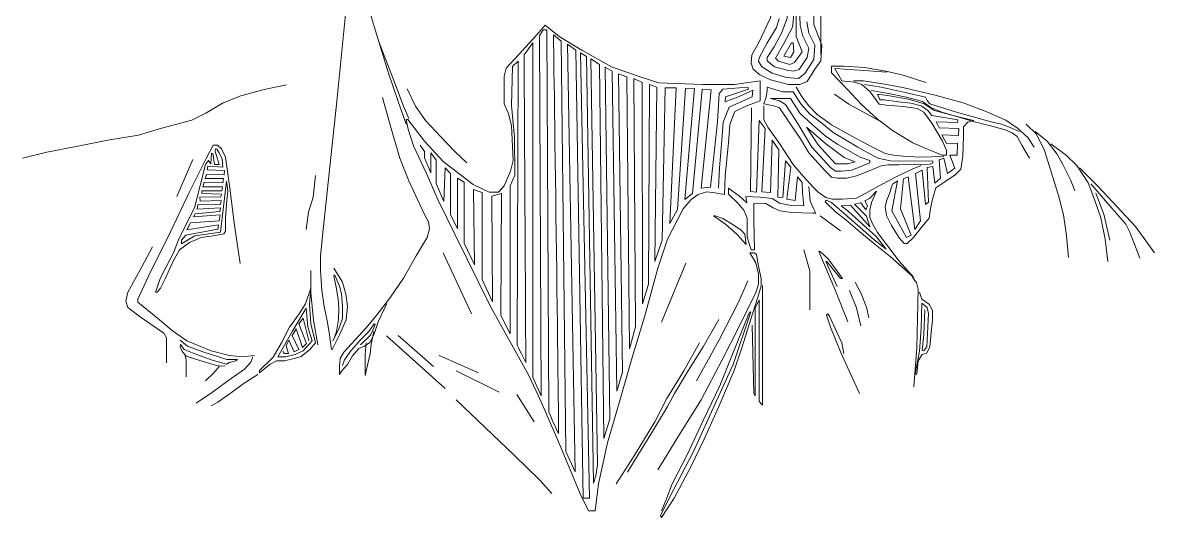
# Model space of a CAD drawing. Extents: x 6 to 143, y -103 to -23.
# Drawn here: x 26.82 to 42.48, y -54.45 to -47.6 of the extents above; entities that cross this region are included whole.
import ezdxf

# ---------------------------------------------------------------- set-up
doc = ezdxf.new("R2010")
doc.units = 0
doc.header["$MEASUREMENT"] = 0
doc.layers.add('DocBrown', color=7, linetype='Continuous', lineweight=0)

msp = doc.modelspace()

# ---------------------------------------------------------------- linework, layer by layer
at = {"layer": 'DocBrown', "color": 250, "lineweight": 9, "true_color": 0x231f20}
for p, q in [((29.173, -49.498), (28.95, -50.009)), ((37.856, -50.275), (38.137, -50.486)), ((32.636, -50.789), (33.03, -51.634)), ((35.998, -50.931), (35.658, -51.749)), ((31.855, -51.94), (32.665, -52.666)), ((32.013, -51.931), (32.503, -52.362)), ((32.583, -52.209), (33.126, -52.45)), ((32.817, -52.424), (33.411, -52.718)), ((33.658, -52.748), (33.896, -53.128))]:
    msp.add_line(p, q, dxfattribs=at)
for points in [[(31.337, -46.781), (31.282, -47.536), (31.167, -48.689), (30.97, -50.556), (30.941, -50.836), (30.941, -51.028), (30.958, -51.309), (30.993, -51.531), (31.031, -51.73), (31.059, -51.891), (31.093, -52.125), (31.107, -52.118), (31.201, -51.925), (31.295, -51.716), (31.313, -51.529), (31.291, -51.359), (31.243, -51.196), (31.123, -51.001)], [(32.126, -49.009), (32.013, -48.695), (31.877, -48.287), (31.703, -47.717), (31.578, -47.3), (31.472, -46.855)], [(32.165, -48.932), (32.087, -48.757), (31.954, -48.403), (31.744, -47.853)], [(39.321, -48.43), (39.005, -48.331), (38.767, -48.274), (38.469, -48.225), (38.178, -48.207), (38.015, -48.207), (38.015, -48.296), (38.224, -48.52), (38.435, -48.743), (38.651, -48.939), (38.858, -49.095), (39.14, -49.265), (39.321, -49.346), (39.544, -49.436), (39.603, -49.436), (39.603, -49.374), (39.551, -49.244), (39.402, -48.996), (39.291, -48.84), (39.201, -48.79), (39.007, -48.762), (38.775, -48.747), (38.671, -48.733), (38.546, -48.563), (38.435, -48.461), (38.333, -48.426), (38.156, -48.407), (38.059, -48.239), (38.461, -48.266), (38.779, -48.287)], [(26.817, -49.479), (27.152, -49.395), (27.533, -49.32), (27.996, -49.23), (28.422, -49.159), (28.727, -49.069), (29.158, -48.953), (29.354, -48.856), (29.595, -48.714), (29.837, -48.615), (30.161, -48.53), (30.468, -48.463)], [(32.964, -49.544), (32.801, -49.387), (32.599, -49.179), (32.393, -48.956), (32.255, -48.757), (32.138, -48.521)], [(37.523, -48.498), (37.607, -48.636), (37.701, -48.753), (37.809, -48.868), (38.015, -49.018), (38.251, -49.152), (38.56, -49.317), (38.756, -49.413), (38.872, -49.436), (39.007, -49.45), (39.232, -49.463), (39.568, -49.454)], [(38.317, -48.409), (38.456, -48.409), (38.778, -48.461), (39.021, -48.506), (39.447, -48.608), (39.837, -48.714), (40.162, -48.837), (40.426, -48.953), (40.587, -49.062), (40.729, -49.194), (40.819, -49.327)], [(38.468, -48.461), (38.699, -48.494), (39.031, -48.57), (39.312, -48.634), (39.338, -48.683), (39.376, -48.728), (39.745, -48.842), (40.057, -48.932), (40.225, -48.975), (40.365, -49.008), (40.488, -49.055), (40.611, -49.112)], [(38.56, -48.542), (38.78, -48.577), (39.05, -48.636), (39.274, -48.693), (39.386, -48.776), (39.539, -48.842), (39.991, -48.975), (40.216, -49.031), (40.419, -49.088), (40.516, -49.127), (40.583, -49.178), (40.649, -49.297), (40.754, -49.479)], [(31.799, -48.639), (31.916, -49.069), (32.039, -49.481), (32.165, -49.793), (32.282, -50.053), (32.391, -50.275), (32.436, -50.358), (32.45, -50.455), (32.415, -50.578), (32.263, -50.829), (32.088, -51.141), (31.911, -51.404), (31.712, -51.659), (31.568, -51.832), (31.367, -52.047), (31.265, -52.163), (31.211, -52.25), (31.201, -52.364), (31.201, -52.473), (31.233, -52.426), (31.313, -52.333), (31.382, -52.216), (31.47, -52.113), (31.547, -52.081), (31.621, -52.032), (31.676, -51.925), (31.738, -51.744), (31.859, -51.489)], [(38.056, -48.591), (38.255, -48.731), (38.699, -48.975)], [(40.706, -49.01), (40.85, -49.149), (40.963, -49.374), (41.072, -49.729), (41.155, -49.994), (41.224, -50.261), (41.266, -50.552), (41.292, -50.853)], [(40.833, -49.112), (40.999, -49.242), (41.136, -49.424), (41.214, -49.566), (41.325, -49.79), (41.38, -49.932)], [(30.028, -52.209), (29.854, -52.229), (29.68, -52.209), (29.429, -52.146), (29.088, -52.009), (28.889, -51.863), (28.682, -51.692), (28.41, -51.472), (28.41, -51.43), (28.557, -51.122), (28.869, -50.488), (29.12, -49.954), (29.352, -49.492), (29.456, -49.298), (29.513, -49.298), (29.572, -49.348), (29.626, -49.464), (29.69, -49.925), (29.747, -50.377), (29.78, -50.623), (29.827, -50.938)], [(41.049, -49.282), (41.264, -49.44), (41.408, -49.582), (41.567, -49.821), (41.659, -50.063), (41.74, -50.304), (41.801, -50.598), (41.84, -50.91)], [(41.444, -49.612), (41.705, -49.871), (42.219, -50.424), (42.482, -50.789)], [(30.87, -49.718), (30.837, -50.018), (30.776, -50.228), (30.743, -50.467)], [(41.602, -49.832), (41.893, -50.169), (42.088, -50.394), (42.136, -50.492), (42.209, -50.667), (42.283, -50.864)], [(41.671, -49.963), (41.784, -50.256), (41.865, -50.616)], [(28.614, -50.704), (28.466, -50.985), (28.271, -51.333), (28.247, -51.46), (28.275, -51.548), (28.446, -51.673), (28.685, -51.841), (28.772, -51.9), (28.808, -51.964), (28.808, -52.125), (28.808, -52.312)], [(37.63, -50.746), (37.712, -51.037), (37.712, -51.577)], [(35.608, -53.792), (35.925, -53.281), (36.209, -52.823), (36.5, -52.269), (36.727, -51.829), (36.965, -51.34), (37.004, -51.223), (37.004, -51.081), (36.966, -50.928), (36.883, -50.789), (36.943, -50.789), (36.977, -50.811), (37.004, -50.973), (37.041, -51.143), (37.041, -51.244), (36.993, -51.404), (36.926, -51.621), (36.774, -52.106), (36.668, -52.416), (36.453, -52.915), (36.249, -53.367), (36.062, -53.76), (35.835, -54.185), (35.658, -54.45), (35.646, -54.427), (35.771, -54.176), (36.105, -53.54), (36.422, -52.839), (36.651, -52.333), (36.897, -51.605), (36.878, -51.612), (36.625, -52.239), (36.469, -52.631), (36.235, -53.111), (36.015, -53.585), (35.809, -53.985), (35.719, -54.218), (35.658, -54.362)], [(38.238, -51.744), (38.057, -51.294), (37.838, -50.769), (37.856, -50.769), (37.969, -50.871), (38.166, -51.145), (38.137, -51.143), (37.949, -50.91), (37.933, -50.909), (38.093, -51.256)], [(30.903, -52.061), (30.841, -51.719), (30.804, -51.342), (30.804, -51.035)], [(31.112, -52.009), (31.19, -51.855), (31.243, -51.697), (31.243, -51.534), (31.23, -51.356), (31.201, -51.25), (31.139, -51.096), (31.125, -51.096), (31.134, -51.159), (31.159, -51.263), (31.184, -51.424), (31.194, -51.553), (31.188, -51.711), (31.168, -51.85), (31.158, -51.891), (31.139, -51.941)], [(36.145, -52.56), (36.453, -52.004), (36.725, -51.47), (36.855, -51.177)], [(38.34, -51.193), (38.421, -51.343), (38.497, -51.542), (38.531, -51.688)], [(39.136, -51.129), (39.189, -51.201), (39.211, -51.29), (39.196, -52.104), (39.154, -52.643)], [(37.06, -51.24), (37.06, -51.95), (37.06, -52.897), (37.041, -52.878), (37.013, -52.841), (37.013, -51.44), (36.958, -51.554), (36.958, -52.768), (36.936, -52.734), (36.917, -51.789)], [(38.26, -51.31), (38.361, -51.551), (38.421, -51.798)], [(39.232, -51.335), (39.263, -51.432), (39.369, -51.505), (39.412, -51.593), (39.412, -51.723), (39.393, -51.886), (39.376, -52.09), (39.331, -52.177), (39.27, -52.198), (39.211, -52.284), (39.194, -52.468), (39.173, -52.468), (39.23, -52.151), (39.256, -51.834), (39.263, -51.484), (39.336, -51.546), (39.355, -51.631), (39.331, -52.092), (39.293, -52.144), (39.267, -52.139), (39.293, -51.919), (39.303, -51.576)], [(30.778, -52.009), (30.702, -51.692), (30.641, -51.773), (30.745, -52.042), (30.69, -52.101), (30.603, -51.841), (30.549, -51.931), (30.641, -52.125), (30.577, -52.158), (30.504, -51.997), (30.463, -52.075), (30.499, -52.183), (30.444, -52.183), (30.418, -52.156)], [(38.402, -52.734), (38.137, -52.159), (37.997, -51.817), (37.944, -51.652), (37.963, -51.633), (37.988, -51.673), (38.089, -51.886), (38.155, -52.037), (38.182, -52.183)], [(31.243, -52.349), (31.272, -52.268), (31.359, -52.147), (31.49, -51.998), (31.611, -51.879), (31.682, -51.773), (31.696, -51.782), (31.671, -51.849), (31.632, -51.929), (31.495, -52.061)], [(35.189, -53.823), (35.343, -53.575), (35.551, -53.239), (35.743, -52.915), (35.84, -52.735), (36.036, -52.414), (36.237, -52.092), (36.453, -51.711)], [(28.997, -51.997), (29.099, -52.08), (29.311, -52.161), (29.645, -52.267), (29.789, -52.267), (29.768, -52.284), (29.678, -52.305), (29.638, -52.329), (29.427, -52.272), (29.191, -52.183), (29.054, -52.125), (29.001, -52.06), (28.997, -52.09), (29.023, -52.144), (29.08, -52.22), (29.269, -52.279), (29.501, -52.349), (29.57, -52.359), (29.618, -52.351)], [(31.68, -51.877), (31.643, -52.051), (31.627, -52.188), (31.6, -52.301), (31.556, -52.489), (31.556, -52.326), (31.556, -52.203), (31.57, -52.035)], [(35.031, -53.985), (35.28, -53.599), (35.568, -53.128), (35.733, -52.803), (35.968, -52.424), (36.185, -52.034)], [(29.062, -52.196), (29.079, -52.269), (29.079, -52.394), (29.079, -52.507)], [(30.005, -52.229), (29.976, -52.303), (29.886, -52.397), (29.659, -52.56), (29.444, -52.719), (29.219, -52.868)], [(29.542, -52.359), (29.462, -52.45), (29.35, -52.562)], [(30.073, -52.473), (29.87, -52.603), (29.692, -52.738), (29.52, -52.856), (29.427, -52.908)], [(32.817, -52.823), (33.619, -53.589), (33.97, -53.933), (34.14, -54.122)]]:
    msp.add_lwpolyline(points, dxfattribs=at)
at = {"layer": 'DocBrown', "color": 250, "lineweight": 20, "true_color": 0x231f20}
for points in [[(37.701, -47.955), (37.678, -48.087), (37.567, -48.251), (37.486, -48.274), (37.399, -48.26), (37.224, -48.213), (37.124, -48.13), (37.124, -48.085), (37.221, -47.936), (37.323, -47.749), (37.399, -47.539), (37.413, -47.314), (37.396, -47.226), (37.335, -47.132), (37.236, -47.077), (37.297, -47.011), (37.394, -46.952), (37.534, -46.888), (37.607, -46.86), (37.588, -47.002), (37.567, -47.167), (37.571, -47.39), (37.578, -47.645), (37.614, -47.792)], [(37.607, -48.005), (37.538, -48.106), (37.503, -48.156), (37.434, -48.184), (37.28, -48.135), (37.238, -48.094), (37.354, -47.893), (37.472, -47.664), (37.493, -47.494), (37.472, -47.191), (37.396, -47.061), (37.484, -47.021), (37.505, -47.167), (37.523, -47.496), (37.523, -47.794)], [(37.025, -48.409), (36.67, -48.461), (36.234, -48.461), (35.624, -48.435), (35.379, -48.359), (34.967, -48.214), (34.556, -47.985), (34.243, -47.795), (34.052, -47.639), (33.928, -47.778), (33.679, -48.05), (33.512, -48.232), (33.484, -48.342), (33.484, -48.537), (33.484, -48.728), (33.544, -48.867), (33.583, -49.026), (33.605, -49.513), (33.569, -49.658), (33.484, -49.86), (33.402, -49.949), (33.275, -49.949), (33.051, -49.843), (32.636, -49.527), (32.381, -49.243), (32.15, -48.944), (32.126, -48.946), (32.152, -49.079), (32.228, -49.31), (32.405, -49.691), (32.566, -50.051), (32.8, -50.533), (33.292, -51.53), (33.82, -52.477), (33.994, -52.85), (34.248, -53.439), (34.541, -54.136), (34.649, -54.362), (34.743, -54.362), (34.79, -53.985), (34.913, -53.42), (35.083, -52.831), (35.252, -52.237), (35.427, -51.662), (35.61, -51.001), (35.742, -50.602), (35.959, -50.178), (36.069, -50.052), (36.168, -49.983), (36.289, -49.945), (36.399, -49.958), (36.531, -49.98), (36.542, -49.722), (36.587, -49.268), (36.606, -49.015), (36.677, -48.833), (36.852, -48.752), (37.025, -48.686)], [(37.482, -47.882), (37.491, -48.005), (37.444, -48.087), (37.354, -48.066), (37.458, -47.882)], [(37.078, -48.725), (37.213, -48.753), (37.291, -48.783), (37.422, -48.975), (37.582, -49.211), (37.701, -49.403), (37.827, -49.548), (37.933, -49.662), (38.015, -49.74), (38.097, -49.757), (38.224, -49.757), (38.359, -49.725), (38.526, -49.658), (38.699, -49.584), (38.795, -49.571), (38.945, -49.569), (39.381, -49.564), (39.416, -49.543), (39.416, -49.521), (38.829, -49.516), (38.654, -49.479), (38.378, -49.327), (38.038, -49.124), (37.855, -48.975), (37.713, -48.868), (37.589, -48.725), (37.484, -48.56), (37.334, -48.56), (37.124, -48.498), (37.124, -48.542), (37.108, -48.636)], [(37.167, -48.654), (37.295, -48.686), (37.376, -48.737), (37.552, -49.01), (37.74, -49.327), (37.999, -49.608), (38.068, -49.66), (38.152, -49.66), (38.295, -49.646), (38.545, -49.544), (38.545, -49.513), (38.409, -49.463), (38.102, -49.291), (37.924, -49.172), (37.742, -49.01), (37.58, -48.86), (37.447, -48.654)], [(39.984, -48.957), (39.899, -48.98), (39.839, -49.046), (39.839, -49.172), (39.832, -49.449), (39.805, -49.633), (39.723, -49.708), (39.58, -49.807), (39.457, -49.889), (39.416, -50.029), (39.384, -50.176), (39.363, -50.307), (39.269, -50.424), (39.143, -50.582), (39.062, -50.662), (39.017, -50.662), (38.948, -50.581), (38.845, -50.412), (38.776, -50.274), (38.755, -50.149), (38.78, -50.059), (38.81, -49.981), (38.858, -49.837), (38.927, -49.793), (38.849, -50.21), (39.049, -50.577), (39.115, -50.545), (38.968, -50.178), (39.01, -49.766), (39.074, -49.736), (39.166, -50.465), (39.246, -50.346), (39.175, -49.69), (39.266, -49.644), (39.312, -50.121), (39.354, -50.089), (39.337, -49.607), (39.416, -49.596), (39.443, -49.825), (39.523, -49.757), (39.505, -49.502), (39.568, -49.479), (39.619, -49.69), (39.722, -49.617), (39.649, -49.436), (39.753, -49.436), (39.757, -49.273), (39.603, -49.277), (39.539, -49.154), (39.773, -49.163), (39.775, -49.067), (39.502, -49.057), (39.463, -48.975), (39.757, -48.987), (39.762, -48.948), (39.404, -48.888), (39.347, -48.821), (39.253, -48.754), (39.111, -48.718), (38.941, -48.698), (38.744, -48.673), (38.68, -48.673), (38.651, -48.591), (38.817, -48.618), (39.078, -48.663), (39.294, -48.728), (39.434, -48.821), (39.767, -48.909)], [(37.669, -49.05), (37.827, -49.296), (38.07, -49.559), (38.235, -49.559), (38.34, -49.53), (38.187, -49.47), (37.93, -49.278)]]:
    msp.add_lwpolyline(points, close=True, dxfattribs=at)
for points in [[(37.866, -48.047), (37.866, -47.607), (37.866, -47.004)], [(37.673, -47.593), (37.699, -47.749), (37.784, -47.917), (37.77, -48.111), (37.645, -48.307), (37.555, -48.378), (37.387, -48.364), (37.191, -48.303), (37.049, -48.213), (37.004, -48.137), (37.018, -48.08), (37.12, -47.893), (37.25, -47.671), (37.288, -47.546)], [(37.701, -49.873), (37.718, -50.074), (37.768, -50.186), (37.794, -50.242), (37.748, -50.242), (37.458, -50.233), (37.299, -50.209), (37.207, -50.164), (37.105, -50.105), (36.992, -50.103), (36.937, -50.107), (36.937, -50.337), (36.947, -50.746), (36.9, -50.746), (36.878, -50.68), (36.848, -50.569), (36.848, -50.31), (36.798, -50.197), (36.722, -50.105), (36.587, -49.975), (36.587, -49.892), (36.642, -49.935), (36.734, -49.999), (36.843, -50.098), (36.829, -50.01), (37.025, -50.018), (37.191, -50.039), (37.295, -50.103), (37.455, -50.136), (37.628, -50.138), (37.612, -49.954), (37.605, -49.814), (37.543, -49.738), (37.508, -50.065), (37.396, -50.048), (37.448, -49.604), (37.375, -49.514), (37.34, -50.025), (37.269, -50.018), (37.283, -49.365), (37.191, -49.232), (37.167, -49.954), (37.051, -49.947), (37.094, -49.067), (37.011, -48.958), (36.973, -49.951), (36.89, -49.94), (36.907, -48.783)], [(37.078, -48.754), (37.078, -48.854), (37.078, -48.948), (37.134, -49.05), (37.295, -49.277), (37.482, -49.568), (37.623, -49.729), (37.761, -49.878), (37.829, -49.951), (37.933, -50.022), (38.028, -50.048), (38.167, -50.048), (38.357, -50.032), (38.489, -49.963), (38.714, -49.838), (38.908, -49.738), (39.13, -49.632), (39.253, -49.58)]]:
    msp.add_lwpolyline(points, dxfattribs=at)
at = {"layer": 'DocBrown', "color": 250, "lineweight": 9, "true_color": 0x231f20}
for points in [[(29.349, -49.566), (29.276, -49.859), (29.196, -50.164), (29.075, -50.403), (28.976, -50.611), (28.905, -50.789), (28.805, -50.985), (28.722, -51.143), (28.67, -51.295), (28.656, -51.333), (28.68, -51.333), (28.727, -51.276), (28.789, -51.151), (28.898, -50.914), (28.987, -50.748), (29.125, -50.644), (29.288, -50.576), (29.453, -50.556), (29.602, -50.524), (29.624, -50.491), (29.624, -50.299), (29.643, -50.07), (29.659, -49.932), (29.638, -49.795), (29.557, -50.505), (29.2, -50.556), (29.018, -50.666), (29.018, -50.616), (29.077, -50.543), (29.517, -50.46), (29.529, -50.403), (29.091, -50.469), (29.139, -50.372), (29.539, -50.344), (29.553, -50.261), (29.184, -50.29), (29.205, -50.249), (29.547, -50.219), (29.555, -50.164), (29.233, -50.183), (29.242, -50.123), (29.558, -50.121), (29.563, -50.064), (29.274, -50.073), (29.272, -50.018), (29.562, -50.015), (29.57, -49.976), (29.297, -49.97), (29.299, -49.931), (29.574, -49.931), (29.585, -49.874), (29.311, -49.874), (29.331, -49.811), (29.59, -49.818), (29.596, -49.76), (29.345, -49.758), (29.364, -49.7), (29.605, -49.709), (29.611, -49.65), (29.37, -49.641), (29.379, -49.591), (29.589, -49.605), (29.579, -49.494), (29.539, -49.406), (29.507, -49.356), (29.486, -49.349), (29.482, -49.387), (29.51, -49.472), (29.539, -49.568), (29.473, -49.568), (29.452, -49.412), (29.431, -49.411), (29.421, -49.557), (29.392, -49.511)], [(38.634, -49.937), (38.568, -50.094), (38.545, -50.201), (38.545, -50.297), (38.581, -50.387), (38.651, -50.506), (38.948, -50.903), (39.154, -51.129), (38.825, -50.841), (38.617, -50.675), (38.404, -50.498), (38.21, -50.332), (38.068, -50.222), (37.924, -50.084), (37.937, -50.061), (38.015, -50.094), (38.295, -50.337), (38.602, -50.611), (38.771, -50.737), (38.629, -50.565), (38.396, -50.353), (38.237, -50.208), (38.148, -50.139), (38.276, -50.13), (38.545, -50.428), (38.496, -50.281), (38.332, -50.116), (38.419, -50.098), (38.49, -50.194), (38.512, -50.137), (38.473, -50.071), (38.539, -50.039)], [(36.831, -50.673), (36.703, -50.533), (36.545, -50.391), (36.382, -50.275), (36.403, -50.275), (36.507, -50.316), (36.663, -50.405), (36.762, -50.474), (36.814, -50.533)], [(30.87, -52.033), (30.792, -52.125), (30.674, -52.222), (30.596, -52.246), (30.444, -52.284), (30.329, -52.284), (30.243, -52.33), (30.094, -52.45), (30.094, -52.418), (30.286, -52.232), (30.4, -52.033), (30.513, -51.818), (30.646, -51.634), (30.731, -51.494), (30.804, -51.276), (30.787, -51.503), (30.804, -51.773)], [(30.825, -52.009), (30.764, -51.811), (30.743, -51.553), (30.556, -51.863), (30.35, -52.229), (30.461, -52.229), (30.588, -52.196), (30.698, -52.146)]]:
    msp.add_lwpolyline(points, close=True, dxfattribs=at)
at = {"layer": 'DocBrown', "color": 250, "lineweight": 20, "true_color": 0x231f20}
for points, knots in [([(37.879, -47.917), (37.879, -47.917), (37.866, -48.132), (37.866, -48.132), (37.866, -48.132), (37.784, -48.246), (37.784, -48.246), (37.784, -48.246), (37.675, -48.416), (37.675, -48.416), (37.675, -48.416), (37.574, -48.461), (37.574, -48.461), (37.574, -48.461), (37.42, -48.461), (37.42, -48.461), (37.42, -48.461), (37.169, -48.397), (37.169, -48.397), (37.169, -48.397), (37.02, -48.326), (37.02, -48.326), (37.02, -48.326), (36.931, -48.248), (36.931, -48.248), (36.931, -48.248), (36.903, -48.164), (36.903, -48.164), (36.903, -48.164), (36.91, -48.047), (36.91, -48.047), (36.91, -48.047), (37.002, -47.888), (37.002, -47.888), (37.002, -47.888), (37.165, -47.545), (37.165, -47.545), (37.165, -47.545), (37.181, -47.465), (37.181, -47.465), (37.181, -47.465), (37.183, -47.316), (37.183, -47.316), (37.183, -47.316), (37.153, -47.272), (37.153, -47.272), (37.153, -47.272), (37.108, -47.254), (37.108, -47.254), (37.108, -47.254), (36.986, -47.254), (36.986, -47.254), (36.986, -47.254), (36.913, -47.281), (36.913, -47.281), (36.913, -47.281), (36.837, -47.339), (36.837, -47.339), (36.837, -47.339), (36.794, -47.373), (36.794, -47.373), (36.794, -47.373), (36.775, -47.373), (36.775, -47.373), (36.775, -47.373), (36.75, -47.346), (36.75, -47.346), (36.75, -47.346), (36.75, -47.283), (36.75, -47.283), (36.75, -47.283), (36.786, -47.217), (36.786, -47.217), (36.786, -47.217), (36.858, -47.121), (36.858, -47.121), (36.858, -47.121), (37.043, -46.969), (37.043, -46.969), (37.043, -46.969), (37.208, -46.839), (37.208, -46.839), (37.208, -46.839), (37.314, -46.773), (37.314, -46.773), (37.314, -46.773), (37.438, -46.718), (37.438, -46.718), (37.438, -46.718), (37.603, -46.655), (37.603, -46.655), (37.603, -46.655), (37.644, -46.619), (37.644, -46.619), (37.644, -46.619), (37.681, -46.562), (37.681, -46.562), (37.681, -46.562), (37.678, -46.479), (37.678, -46.479), (37.678, -46.479), (37.644, -46.422), (37.644, -46.422), (37.644, -46.422), (37.573, -46.385), (37.573, -46.385), (37.573, -46.385), (37.463, -46.385), (37.463, -46.385), (37.463, -46.385), (37.222, -46.385), (37.222, -46.385), (37.222, -46.385), (37.068, -46.408), (37.068, -46.408), (37.068, -46.408), (36.844, -46.458), (36.844, -46.458), (36.844, -46.458), (36.69, -46.513), (36.69, -46.513), (36.69, -46.513), (36.589, -46.557), (36.589, -46.557), (36.589, -46.557), (36.535, -46.555), (36.535, -46.555), (36.535, -46.555), (36.491, -46.545), (36.491, -46.545), (36.491, -46.545), (36.47, -46.518), (36.47, -46.518), (36.47, -46.518), (36.452, -46.463), (36.452, -46.463), (36.452, -46.463), (36.452, -46.346), (36.452, -46.346), (36.452, -46.346), (36.452, -46.117), (36.452, -46.117), (36.452, -46.117), (36.418, -46.072), (36.418, -46.072), (36.418, -46.072), (36.395, -46.037), (36.395, -46.037), (36.395, -46.037), (36.403, -45.996), (36.403, -45.996), (36.403, -45.996), (36.602, -45.812), (36.602, -45.812), (36.602, -45.812), (37.006, -45.381), (37.006, -45.381), (37.006, -45.381), (37.208, -45.14), (37.208, -45.14), (37.208, -45.14), (37.422, -44.919), (37.422, -44.919), (37.422, -44.919), (37.583, -44.807), (37.583, -44.807), (37.583, -44.807), (37.743, -44.752), (37.743, -44.752), (37.743, -44.752), (37.921, -44.712), (37.921, -44.712), (37.921, -44.712), (38.001, -44.685), (38.001, -44.685), (38.001, -44.685), (38.034, -44.662), (38.034, -44.662), (38.034, -44.662), (38.042, -44.597), (38.042, -44.597), (38.042, -44.597), (38.042, -44.531), (38.042, -44.531), (38.042, -44.531), (37.939, -44.485), (37.939, -44.485), (37.939, -44.485), (37.88, -44.446), (37.88, -44.446), (37.88, -44.446), (37.845, -44.375), (37.845, -44.375), (37.845, -44.375), (37.806, -44.228), (37.806, -44.228), (37.806, -44.228), (37.772, -44.073), (37.772, -44.073), (37.772, -44.073), (37.761, -43.949), (37.761, -43.949), (37.761, -43.949), (37.816, -43.868), (37.816, -43.868), (37.816, -43.868), (38.137, -43.575), (38.137, -43.575), (38.137, -43.575), (38.164, -43.491), (38.164, -43.491), (38.164, -43.491), (38.178, -43.405), (38.178, -43.405), (38.178, -43.405), (38.256, -43.339), (38.256, -43.339), (38.256, -43.339), (38.382, -43.282), (38.382, -43.282), (38.382, -43.282), (38.473, -43.247), (38.473, -43.247), (38.473, -43.247), (38.519, -43.134), (38.519, -43.134), (38.519, -43.134), (38.519, -43.095), (38.519, -43.095), (38.519, -43.095), (38.541, -43.095), (38.541, -43.095), (38.541, -43.095), (38.541, -43.232), (38.541, -43.232), (38.541, -43.232), (38.509, -43.397), (38.509, -43.397), (38.509, -43.397), (38.531, -43.442), (38.531, -43.442), (38.531, -43.442), (38.567, -43.512), (38.567, -43.512), (38.567, -43.512), (38.603, -43.525), (38.603, -43.525), (38.603, -43.525), (38.633, -43.533), (38.633, -43.533), (38.633, -43.533), (38.651, -43.556), (38.651, -43.556), (38.651, -43.556), (38.602, -43.596), (38.602, -43.596), (38.602, -43.596), (38.514, -43.593), (38.514, -43.593), (38.514, -43.593), (38.379, -43.677), (38.379, -43.677), (38.379, -43.677), (38.281, -43.749), (38.281, -43.749), (38.281, -43.749), (38.198, -43.878), (38.198, -43.878), (38.198, -43.878), (38.172, -44.025), (38.172, -44.025), (38.172, -44.025), (38.198, -44.142), (38.198, -44.142), (38.198, -44.142), (38.262, -44.29), (38.262, -44.293), (38.262, -44.297), (38.331, -44.452), (38.331, -44.452), (38.331, -44.452), (38.386, -44.648), (38.386, -44.648), (38.386, -44.648), (38.383, -44.88), (38.383, -44.88), (38.383, -44.88), (38.337, -45.074), (38.337, -45.074), (38.337, -45.074), (38.166, -45.402), (38.166, -45.402), (38.166, -45.402), (38.055, -45.606), (38.055, -45.606), (38.055, -45.606), (37.982, -45.784), (37.982, -45.784), (37.982, -45.784), (37.939, -45.967), (37.939, -45.967), (37.939, -45.967), (37.94, -46.306), (37.94, -46.306), (37.94, -46.306), (37.923, -46.555), (37.923, -46.555), (37.923, -46.555), (37.815, -46.779), (37.815, -46.779), (37.815, -46.779), (37.768, -46.977), (37.768, -46.977), (37.768, -46.977), (37.763, -47.313), (37.763, -47.313), (37.763, -47.313), (37.768, -47.629), (37.768, -47.629), (37.768, -47.629), (37.879, -47.917), (37.879, -47.917)], [0, 0, 0, 0, 1, 1, 1, 2, 2, 2, 3, 3, 3, 4, 4, 4, 5, 5, 5, 6, 6, 6, 7, 7, 7, 8, 8, 8, 9, 9, 9, 10, 10, 10, 11, 11, 11, 12, 12, 12, 13, 13, 13, 14, 14, 14, 15, 15, 15, 16, 16, 16, 17, 17, 17, 18, 18, 18, 19, 19, 19, 20, 20, 20, 21, 21, 21, 22, 22, 22, 23, 23, 23, 24, 24, 24, 25, 25, 25, 26, 26, 26, 27, 27, 27, 28, 28, 28, 29, 29, 29, 30, 30, 30, 31, 31, 31, 32, 32, 32, 33, 33, 33, 34, 34, 34, 35, 35, 35, 36, 36, 36, 37, 37, 37, 38, 38, 38, 39, 39, 39, 40, 40, 40, 41, 41, 41, 42, 42, 42, 43, 43, 43, 44, 44, 44, 45, 45, 45, 46, 46, 46, 47, 47, 47, 48, 48, 48, 49, 49, 49, 50, 50, 50, 51, 51, 51, 52, 52, 52, 53, 53, 53, 54, 54, 54, 55, 55, 55, 56, 56, 56, 57, 57, 57, 58, 58, 58, 59, 59, 59, 60, 60, 60, 61, 61, 61, 62, 62, 62, 63, 63, 63, 64, 64, 64, 65, 65, 65, 66, 66, 66, 67, 67, 67, 68, 68, 68, 69, 69, 69, 70, 70, 70, 71, 71, 71, 72, 72, 72, 73, 73, 73, 74, 74, 74, 75, 75, 75, 76, 76, 76, 77, 77, 77, 78, 78, 78, 79, 79, 79, 80, 80, 80, 81, 81, 81, 82, 82, 82, 83, 83, 83, 84, 84, 84, 85, 85, 85, 86, 86, 86, 87, 87, 87, 88, 88, 88, 89, 89, 89, 90, 90, 90, 91, 91, 91, 92, 92, 92, 93, 93, 93, 94, 94, 94, 95, 95, 95, 96, 96, 96, 97, 97, 97, 98, 98, 98, 99, 99, 99, 100, 100, 100, 101, 101, 101, 102, 102, 102, 103, 103, 103, 104, 104, 104, 105, 105, 105, 106, 106, 106, 107, 107, 107, 107]), ([(36.448, -49.892), (36.448, -49.892), (36.462, -49.611), (36.462, -49.611), (36.462, -49.611), (36.495, -49.232), (36.495, -49.232), (36.495, -49.232), (36.514, -48.982), (36.514, -48.982), (36.514, -48.982), (36.597, -48.773), (36.597, -48.773), (36.597, -48.773), (36.914, -48.631), (36.914, -48.631), (36.914, -48.631), (36.926, -48.539), (36.926, -48.539), (36.926, -48.539), (36.736, -48.627), (36.736, -48.627), (36.736, -48.627), (36.542, -48.698), (36.542, -48.698), (36.542, -48.698), (36.547, -48.629), (36.547, -48.629), (36.547, -48.629), (36.862, -48.525), (36.862, -48.525), (36.862, -48.525), (36.855, -48.494), (36.855, -48.494), (36.855, -48.494), (36.507, -48.525), (36.507, -48.525), (36.507, -48.525), (36.457, -48.586), (36.457, -48.586), (36.457, -48.586), (36.434, -48.977), (36.434, -48.977), (36.434, -48.977), (36.339, -49.878), (36.339, -49.878), (36.339, -49.878), (36.211, -49.892), (36.211, -49.892), (36.211, -49.892), (36.346, -48.532), (36.346, -48.532), (36.346, -48.532), (36.223, -48.53), (36.223, -48.53), (36.223, -48.53), (36.091, -49.968), (36.091, -49.968), (36.091, -49.968), (35.984, -50.051), (35.984, -50.051), (35.984, -50.051), (36.117, -48.511), (36.117, -48.511), (36.117, -48.511), (35.994, -48.516), (35.994, -48.516), (35.994, -48.516), (35.883, -50.19), (35.883, -50.19), (35.883, -50.19), (35.774, -50.384), (35.774, -50.384), (35.774, -50.384), (35.864, -48.506), (35.864, -48.506), (35.864, -48.506), (35.71, -48.506), (35.71, -48.506), (35.71, -48.506), (35.667, -50.614), (35.667, -50.614), (35.667, -50.614), (35.57, -50.909), (35.57, -50.909), (35.57, -50.909), (35.595, -48.494), (35.595, -48.494), (35.595, -48.494), (35.492, -48.461), (35.492, -48.461), (35.492, -48.461), (35.478, -51.221), (35.478, -51.221), (35.478, -51.221), (35.398, -51.496), (35.398, -51.496), (35.398, -51.496), (35.391, -48.43), (35.391, -48.43), (35.391, -48.43), (35.278, -48.378), (35.278, -48.378), (35.278, -48.378), (35.301, -51.815), (35.301, -51.815), (35.301, -51.815), (35.215, -52.117), (35.215, -52.117), (35.215, -52.117), (35.18, -48.351), (35.18, -48.351), (35.18, -48.351), (35.066, -48.312), (35.066, -48.312), (35.066, -48.312), (35.12, -52.44), (35.12, -52.44), (35.12, -52.44), (35.042, -52.704), (35.042, -52.704), (35.042, -52.704), (34.976, -48.274), (34.976, -48.274), (34.976, -48.274), (34.88, -48.221), (34.88, -48.221), (34.88, -48.221), (34.944, -53.087), (34.944, -53.087), (34.944, -53.087), (34.862, -53.359), (34.862, -53.359), (34.862, -53.359), (34.8, -48.184), (34.8, -48.184), (34.8, -48.184), (34.683, -48.106), (34.683, -48.106), (34.683, -48.106), (34.776, -53.722), (34.776, -53.722), (34.776, -53.722), (34.752, -53.876), (34.752, -53.876), (34.752, -53.876), (34.719, -53.975), (34.719, -53.975), (34.719, -53.975), (34.624, -48.073), (34.624, -48.073), (34.624, -48.073), (34.541, -48.019), (34.541, -48.019), (34.541, -48.019), (34.662, -54.185), (34.662, -54.185), (34.662, -54.185), (34.576, -54.185), (34.576, -54.185), (34.576, -54.185), (34.473, -47.985), (34.473, -47.985), (34.473, -47.985), (34.357, -47.901), (34.357, -47.901), (34.357, -47.901), (34.463, -53.819), (34.463, -53.819), (34.463, -53.819), (34.338, -53.537), (34.338, -53.537), (34.338, -53.537), (34.272, -47.86), (34.272, -47.86), (34.272, -47.86), (34.165, -47.77), (34.165, -47.77), (34.165, -47.77), (34.241, -53.279), (34.236, -53.289), (34.231, -53.298), (34.101, -52.993), (34.101, -52.993), (34.101, -52.993), (34.075, -47.704), (34.075, -47.704), (34.075, -47.704), (34.023, -47.704), (34.023, -47.704), (34.023, -47.704), (33.971, -47.787), (33.971, -47.787), (33.971, -47.787), (33.993, -52.766), (33.993, -52.766), (33.993, -52.766), (33.881, -52.508), (33.881, -52.508), (33.881, -52.508), (33.881, -47.884), (33.881, -47.884), (33.881, -47.884), (33.758, -48.047), (33.758, -48.047), (33.758, -48.047), (33.782, -52.298), (33.782, -52.305), (33.782, -52.312), (33.664, -52.068), (33.664, -52.068), (33.664, -52.068), (33.676, -48.135), (33.676, -48.135), (33.676, -48.135), (33.598, -48.21), (33.598, -48.21), (33.598, -48.21), (33.586, -48.752), (33.586, -48.752), (33.586, -48.752), (33.624, -49.19), (33.624, -49.19), (33.624, -49.19), (33.631, -49.712), (33.631, -49.712), (33.631, -49.712), (33.564, -49.864), (33.564, -49.864), (33.564, -49.864), (33.564, -51.912), (33.564, -51.912), (33.564, -51.912), (33.434, -51.657), (33.434, -51.657), (33.434, -51.657), (33.444, -49.966), (33.444, -49.966), (33.444, -49.966), (33.311, -50.003), (33.311, -50.003), (33.311, -50.003), (33.321, -51.465), (33.321, -51.465), (33.321, -51.465), (33.179, -51.16), (33.179, -51.16), (33.179, -51.16), (33.179, -49.956), (33.179, -49.956), (33.179, -49.956), (33.056, -49.911), (33.056, -49.911), (33.056, -49.911), (33.07, -50.957), (33.07, -50.957), (33.07, -50.957), (32.928, -50.654), (32.928, -50.654), (32.928, -50.654), (32.928, -49.812), (32.928, -49.812), (32.928, -49.812), (32.838, -49.755), (32.838, -49.755), (32.838, -49.755), (32.838, -50.455), (32.838, -50.455), (32.838, -50.455), (32.739, -50.259), (32.739, -50.259), (32.739, -50.259), (32.739, -49.689), (32.739, -49.689), (32.739, -49.689), (32.666, -49.613), (32.666, -49.613), (32.666, -49.613), (32.649, -50.077), (32.649, -50.077), (32.649, -50.077), (32.54, -49.831), (32.54, -49.831), (32.54, -49.831), (32.54, -49.507), (32.54, -49.507), (32.54, -49.507), (32.465, -49.407), (32.465, -49.407), (32.465, -49.407), (32.465, -49.682), (32.465, -49.682), (32.465, -49.682), (32.379, -49.476), (32.379, -49.476), (32.379, -49.476), (32.379, -49.386), (32.379, -49.386), (32.379, -49.386), (32.318, -49.298), (32.318, -49.298)], [0, 0, 0, 0, 1, 1, 1, 2, 2, 2, 3, 3, 3, 4, 4, 4, 5, 5, 5, 6, 6, 6, 7, 7, 7, 8, 8, 8, 9, 9, 9, 10, 10, 10, 11, 11, 11, 12, 12, 12, 13, 13, 13, 14, 14, 14, 15, 15, 15, 16, 16, 16, 17, 17, 17, 18, 18, 18, 19, 19, 19, 20, 20, 20, 21, 21, 21, 22, 22, 22, 23, 23, 23, 24, 24, 24, 25, 25, 25, 26, 26, 26, 27, 27, 27, 28, 28, 28, 29, 29, 29, 30, 30, 30, 31, 31, 31, 32, 32, 32, 33, 33, 33, 34, 34, 34, 35, 35, 35, 36, 36, 36, 37, 37, 37, 38, 38, 38, 39, 39, 39, 40, 40, 40, 41, 41, 41, 42, 42, 42, 43, 43, 43, 44, 44, 44, 45, 45, 45, 46, 46, 46, 47, 47, 47, 48, 48, 48, 49, 49, 49, 50, 50, 50, 51, 51, 51, 52, 52, 52, 53, 53, 53, 54, 54, 54, 55, 55, 55, 56, 56, 56, 57, 57, 57, 58, 58, 58, 59, 59, 59, 60, 60, 60, 61, 61, 61, 62, 62, 62, 63, 63, 63, 64, 64, 64, 65, 65, 65, 66, 66, 66, 67, 67, 67, 68, 68, 68, 69, 69, 69, 70, 70, 70, 71, 71, 71, 72, 72, 72, 73, 73, 73, 74, 74, 74, 75, 75, 75, 76, 76, 76, 77, 77, 77, 78, 78, 78, 79, 79, 79, 80, 80, 80, 81, 81, 81, 82, 82, 82, 83, 83, 83, 84, 84, 84, 85, 85, 85, 86, 86, 86, 87, 87, 87, 88, 88, 88, 89, 89, 89, 90, 90, 90, 91, 91, 91, 92, 92, 92, 93, 93, 93, 94, 94, 94, 95, 95, 95, 96, 96, 96, 97, 97, 97, 98, 98, 98, 99, 99, 99, 100, 100, 100, 100])]:
    msp.add_open_spline(points, degree=3, knots=knots, dxfattribs=at)

doc.saveas('drawing.dxf')
